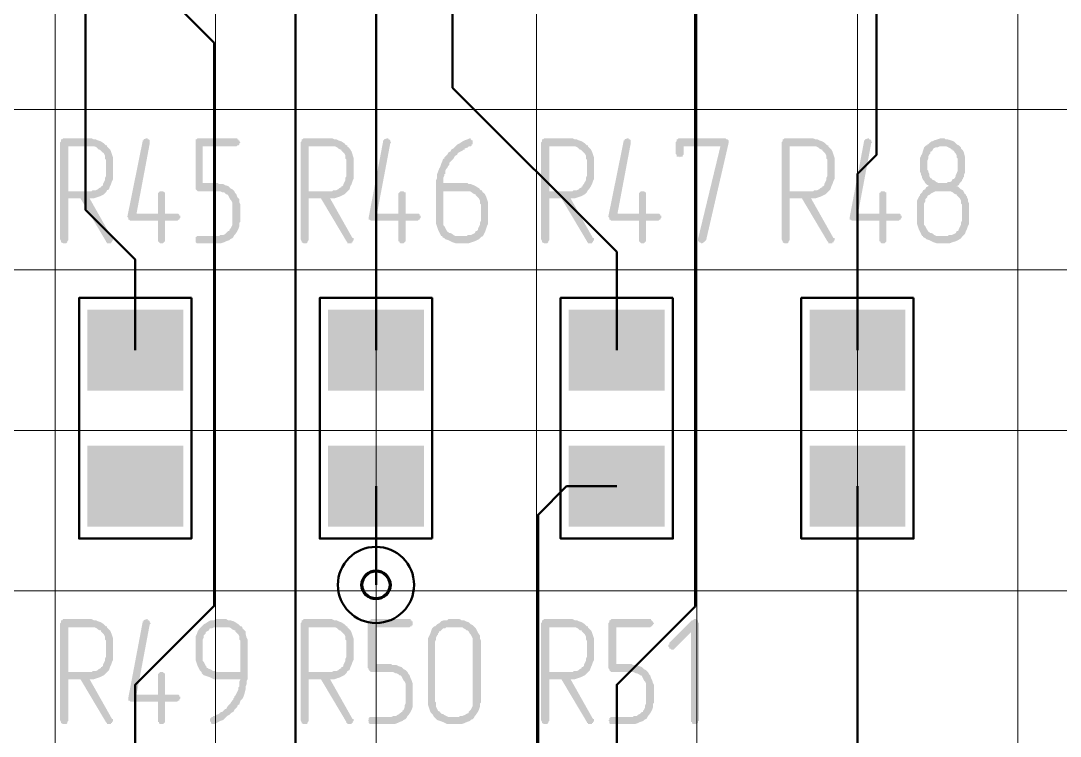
# Model space of a CAD drawing. Extents: x 260 to 1101, y 70 to 664.
# Drawn here: x 418.53 to 444.43, y 519.16 to 537 of the extents above; entities that cross this region are included whole.
import ezdxf

# ---------------------------------------------------------------- set-up
doc = ezdxf.new("R2010")
doc.units = 0
doc.header["$MEASUREMENT"] = 0
doc.layers.add('PDF _Геометрия', color=7, linetype='CONTINUOUS')
doc.layers.add('PDF _Сплошная заливка', color=7, linetype='CONTINUOUS')

msp = doc.modelspace()

# ---------------------------------------------------------------- hatches: boundary and pattern name
at = {"layer": 'PDF _Сплошная заливка', "transparency": 33554559}
h = msp.add_hatch(color=256, dxfattribs=at)
h.paths.add_polyline_path([(420.268, 533.864), (419.709, 533.864), (419.709, 532.747), (420.293, 532.747), (420.318, 532.772), (420.344, 532.772), (420.395, 532.772), (420.445, 532.797), (420.471, 532.823), (420.521, 532.848), (420.521, 532.874), (420.547, 532.874), (420.572, 532.899), (420.572, 532.925), (420.598, 532.975), (420.623, 533.026), (420.623, 533.077), (420.648, 533.128), (420.648, 533.509), (420.648, 533.509), (420.648, 533.534), (420.623, 533.56), (420.623, 533.585), (420.623, 533.636), (420.598, 533.687), (420.572, 533.712), (420.521, 533.763), (420.521, 533.763), (420.496, 533.788), (420.471, 533.788), (420.445, 533.813), (420.42, 533.839), (420.369, 533.864), (420.318, 533.864)], flags=0)
h.paths.add_polyline_path([(420.293, 534.067), (420.344, 534.042), (420.395, 534.042), (420.445, 534.017), (420.521, 533.991), (420.598, 533.941), (420.623, 533.915), (420.648, 533.89), (420.648, 533.89), (420.674, 533.89), (420.674, 533.864), (420.699, 533.839), (420.75, 533.788), (420.775, 533.737), (420.801, 533.661), (420.826, 533.585), (420.826, 533.534), (420.826, 533.509), (420.826, 533.128), (420.826, 533.128), (420.826, 533.128), (420.826, 533.102), (420.826, 533.077), (420.826, 533.052), (420.801, 533.001), (420.775, 532.925), (420.75, 532.874), (420.725, 532.797), (420.674, 532.772), (420.648, 532.721), (420.648, 532.721), (420.623, 532.696), (420.598, 532.671), (420.547, 532.645), (420.496, 532.62), (420.42, 532.594), (420.344, 532.569), (420.293, 532.569), (420.268, 532.569), (420.242, 532.569), (420.801, 531.578), (420.801, 531.578), (420.826, 531.578), (420.826, 531.553), (420.826, 531.553), (420.826, 531.527), (420.826, 531.527), (420.801, 531.502), (420.801, 531.477), (420.775, 531.477), (420.775, 531.451), (420.75, 531.451), (420.725, 531.451), (420.699, 531.451), (420.674, 531.451), (420.674, 531.451), (420.674, 531.477), (420.648, 531.477), (420.648, 531.502), (420.014, 532.569), (419.709, 532.569), (419.709, 531.553), (419.709, 531.527), (419.709, 531.527), (419.684, 531.502), (419.684, 531.477), (419.684, 531.477), (419.658, 531.451), (419.633, 531.451), (419.607, 531.451), (419.607, 531.451), (419.582, 531.451), (419.582, 531.451), (419.531, 531.477), (419.531, 531.477), (419.531, 531.502), (419.531, 531.502), (419.506, 531.553), (419.506, 533.966), (419.506, 533.966), (419.506, 533.966), (419.531, 533.991), (419.531, 534.017), (419.531, 534.042), (419.557, 534.042), (419.582, 534.067), (419.607, 534.067)], flags=0)
for points in [[(421.689, 534.067), (421.689, 534.042), (421.715, 534.042), (421.715, 534.042), (421.74, 534.017), (421.74, 533.991), (421.74, 533.966), (421.74, 533.941), (421.41, 532.188), (421.943, 532.188), (421.943, 532.671), (421.943, 532.671), (421.943, 532.671), (421.943, 532.696), (421.969, 532.721), (421.969, 532.721), (421.994, 532.747), (422.02, 532.747), (422.045, 532.747), (422.045, 532.747), (422.045, 532.747), (422.07, 532.747), (422.096, 532.721), (422.096, 532.721), (422.121, 532.721), (422.121, 532.696), (422.121, 532.671), (422.121, 532.188), (422.4, 532.188), (422.426, 532.188), (422.451, 532.188), (422.477, 532.162), (422.477, 532.162), (422.477, 532.137), (422.502, 532.137), (422.502, 532.112), (422.502, 532.112), (422.502, 532.086), (422.477, 532.061), (422.477, 532.036), (422.477, 532.036), (422.451, 532.036), (422.426, 532.01), (422.4, 532.01), (422.121, 532.01), (422.121, 531.553), (422.121, 531.527), (422.121, 531.527), (422.121, 531.502), (422.096, 531.477), (422.096, 531.477), (422.07, 531.451), (422.07, 531.451), (422.045, 531.451), (422.02, 531.451), (422.02, 531.451), (421.994, 531.451), (421.969, 531.477), (421.969, 531.477), (421.943, 531.502), (421.943, 531.502), (421.943, 531.553), (421.943, 532.01), (421.283, 532.01), (421.258, 532.01), (421.232, 532.036), (421.207, 532.036), (421.207, 532.036), (421.207, 532.061), (421.207, 532.086), (421.182, 532.112), (421.182, 532.112), (421.562, 533.991), (421.562, 533.991), (421.562, 534.017), (421.588, 534.017), (421.588, 534.042), (421.664, 534.067), (421.664, 534.067)], [(423.924, 534.067), (423.924, 534.042), (423.949, 534.042), (423.949, 534.017), (423.975, 534.017), (423.975, 533.991), (424, 533.966), (424, 533.966), (423.975, 533.941), (423.975, 533.915), (423.975, 533.915), (423.949, 533.89), (423.949, 533.89), (423.924, 533.89), (423.899, 533.864), (423.061, 533.864), (423.061, 532.95), (423.441, 532.95), (423.467, 532.925), (423.518, 532.925), (423.568, 532.925), (423.619, 532.899), (423.695, 532.874), (423.746, 532.823), (423.797, 532.797), (423.822, 532.772), (423.822, 532.772), (423.822, 532.772), (423.848, 532.747), (423.873, 532.696), (423.899, 532.671), (423.924, 532.594), (423.975, 532.543), (423.975, 532.467), (424, 532.417), (424, 532.366), (424, 532.01), (424, 532.01), (424, 531.985), (424, 531.985), (423.975, 531.959), (423.975, 531.934), (423.975, 531.883), (423.949, 531.807), (423.924, 531.756), (423.873, 531.68), (423.848, 531.655), (423.822, 531.604), (423.822, 531.604), (423.797, 531.578), (423.746, 531.553), (423.721, 531.527), (423.645, 531.502), (423.594, 531.477), (423.518, 531.451), (423.467, 531.451), (423.441, 531.451), (422.959, 531.451), (422.934, 531.451), (422.908, 531.451), (422.883, 531.477), (422.883, 531.477), (422.883, 531.502), (422.883, 531.527), (422.883, 531.553), (422.883, 531.553), (422.883, 531.553), (422.883, 531.578), (422.883, 531.604), (422.908, 531.604), (422.908, 531.629), (422.934, 531.629), (422.959, 531.629), (423.467, 531.629), (423.492, 531.655), (423.518, 531.655), (423.568, 531.655), (423.619, 531.68), (423.645, 531.705), (423.695, 531.756), (423.695, 531.756), (423.721, 531.756), (423.721, 531.782), (423.746, 531.807), (423.772, 531.858), (423.797, 531.908), (423.797, 531.959), (423.797, 532.01), (423.797, 532.391), (423.797, 532.391), (423.797, 532.417), (423.797, 532.442), (423.797, 532.467), (423.772, 532.518), (423.746, 532.543), (423.721, 532.594), (423.695, 532.645), (423.695, 532.645), (423.67, 532.671), (423.645, 532.671), (423.619, 532.696), (423.594, 532.721), (423.543, 532.721), (423.492, 532.747), (423.441, 532.747), (422.959, 532.747), (422.934, 532.747), (422.908, 532.772), (422.908, 532.772), (422.883, 532.797), (422.883, 532.823), (422.883, 532.848), (422.883, 533.966), (422.883, 533.966), (422.883, 533.966), (422.883, 533.991), (422.883, 534.017), (422.883, 534.042), (422.908, 534.042), (422.934, 534.067), (422.959, 534.067), (423.899, 534.067)], [(427.682, 534.067), (427.682, 534.042), (427.707, 534.042), (427.707, 534.042), (427.733, 534.017), (427.733, 533.991), (427.758, 533.966), (427.733, 533.941), (427.402, 532.188), (427.936, 532.188), (427.936, 532.671), (427.936, 532.671), (427.936, 532.671), (427.936, 532.696), (427.961, 532.721), (427.961, 532.721), (427.986, 532.747), (428.012, 532.747), (428.037, 532.747), (428.037, 532.747), (428.037, 532.747), (428.063, 532.747), (428.088, 532.721), (428.088, 532.721), (428.113, 532.721), (428.113, 532.696), (428.113, 532.671), (428.113, 532.188), (428.393, 532.188), (428.418, 532.188), (428.443, 532.188), (428.469, 532.162), (428.469, 532.162), (428.469, 532.137), (428.494, 532.137), (428.494, 532.112), (428.494, 532.112), (428.494, 532.086), (428.469, 532.061), (428.469, 532.036), (428.469, 532.036), (428.443, 532.036), (428.418, 532.01), (428.393, 532.01), (428.113, 532.01), (428.113, 531.553), (428.113, 531.527), (428.113, 531.527), (428.113, 531.502), (428.088, 531.477), (428.088, 531.477), (428.063, 531.451), (428.063, 531.451), (428.037, 531.451), (428.012, 531.451), (428.012, 531.451), (427.986, 531.451), (427.961, 531.477), (427.961, 531.477), (427.961, 531.502), (427.936, 531.502), (427.936, 531.553), (427.936, 532.01), (427.276, 532.01), (427.25, 532.01), (427.225, 532.036), (427.225, 532.036), (427.199, 532.036), (427.199, 532.061), (427.199, 532.086), (427.199, 532.112), (427.199, 532.112), (427.555, 533.991), (427.555, 533.991), (427.555, 534.017), (427.58, 534.017), (427.58, 534.042), (427.656, 534.067), (427.656, 534.067)], [(433.674, 534.067), (433.674, 534.042), (433.699, 534.042), (433.699, 534.042), (433.725, 534.017), (433.725, 533.991), (433.725, 533.966), (433.725, 533.941), (433.395, 532.188), (433.928, 532.188), (433.928, 532.671), (433.928, 532.671), (433.928, 532.671), (433.928, 532.696), (433.953, 532.721), (433.953, 532.721), (433.979, 532.747), (434.004, 532.747), (434.03, 532.747), (434.03, 532.747), (434.03, 532.747), (434.055, 532.747), (434.08, 532.721), (434.08, 532.721), (434.106, 532.721), (434.106, 532.696), (434.106, 532.671), (434.106, 532.188), (434.385, 532.188), (434.41, 532.188), (434.436, 532.188), (434.461, 532.162), (434.461, 532.162), (434.461, 532.137), (434.487, 532.137), (434.487, 532.112), (434.487, 532.112), (434.487, 532.086), (434.461, 532.061), (434.461, 532.036), (434.461, 532.036), (434.436, 532.036), (434.41, 532.01), (434.385, 532.01), (434.106, 532.01), (434.106, 531.553), (434.106, 531.527), (434.106, 531.527), (434.106, 531.502), (434.08, 531.477), (434.08, 531.477), (434.055, 531.451), (434.055, 531.451), (434.03, 531.451), (434.004, 531.451), (434.004, 531.451), (433.979, 531.451), (433.953, 531.477), (433.953, 531.477), (433.928, 531.502), (433.928, 531.502), (433.928, 531.553), (433.928, 532.01), (433.268, 532.01), (433.242, 532.01), (433.217, 532.036), (433.192, 532.036), (433.192, 532.036), (433.192, 532.061), (433.192, 532.086), (433.166, 532.112), (433.166, 532.112), (433.547, 533.991), (433.547, 533.991), (433.547, 534.017), (433.573, 534.017), (433.573, 534.042), (433.649, 534.067), (433.649, 534.067)], [(436.086, 534.067), (436.112, 534.042), (436.137, 534.042), (436.137, 534.042), (436.162, 534.017), (436.162, 533.991), (436.162, 533.966), (436.162, 533.941), (435.604, 531.527), (435.604, 531.527), (435.578, 531.502), (435.578, 531.502), (435.553, 531.477), (435.502, 531.451), (435.502, 531.451), (435.477, 531.451), (435.477, 531.451), (435.451, 531.477), (435.426, 531.477), (435.426, 531.502), (435.401, 531.502), (435.401, 531.553), (435.401, 531.553), (435.959, 533.864), (435.045, 533.864), (435.045, 533.687), (435.045, 533.687), (435.045, 533.661), (435.02, 533.636), (435.02, 533.61), (435.02, 533.61), (434.994, 533.61), (434.969, 533.61), (434.944, 533.585), (434.944, 533.585), (434.944, 533.61), (434.918, 533.61), (434.867, 533.61), (434.867, 533.61), (434.867, 533.636), (434.867, 533.661), (434.842, 533.687), (434.842, 533.966), (434.842, 533.966), (434.842, 533.966), (434.867, 533.991), (434.867, 534.017), (434.867, 534.042), (434.893, 534.042), (434.918, 534.067), (434.944, 534.067), (436.061, 534.067)], [(439.666, 534.067), (439.666, 534.042), (439.692, 534.042), (439.692, 534.042), (439.717, 534.017), (439.717, 533.991), (439.743, 533.966), (439.717, 533.941), (439.387, 532.188), (439.92, 532.188), (439.92, 532.671), (439.92, 532.671), (439.92, 532.671), (439.92, 532.696), (439.946, 532.721), (439.946, 532.721), (439.971, 532.747), (439.996, 532.747), (440.022, 532.747), (440.022, 532.747), (440.022, 532.747), (440.047, 532.747), (440.073, 532.721), (440.073, 532.721), (440.098, 532.721), (440.098, 532.696), (440.098, 532.671), (440.098, 532.188), (440.377, 532.188), (440.403, 532.188), (440.428, 532.188), (440.453, 532.162), (440.453, 532.162), (440.453, 532.137), (440.479, 532.137), (440.479, 532.112), (440.479, 532.112), (440.479, 532.086), (440.453, 532.061), (440.453, 532.036), (440.453, 532.036), (440.428, 532.036), (440.403, 532.01), (440.377, 532.01), (440.098, 532.01), (440.098, 531.553), (440.098, 531.527), (440.098, 531.527), (440.098, 531.502), (440.073, 531.477), (440.073, 531.477), (440.047, 531.451), (440.047, 531.451), (440.022, 531.451), (439.996, 531.451), (439.996, 531.451), (439.971, 531.451), (439.946, 531.477), (439.946, 531.477), (439.946, 531.502), (439.92, 531.502), (439.92, 531.553), (439.92, 532.01), (439.26, 532.01), (439.235, 532.01), (439.209, 532.036), (439.209, 532.036), (439.184, 532.036), (439.184, 532.061), (439.184, 532.086), (439.184, 532.112), (439.184, 532.112), (439.539, 533.991), (439.539, 533.991), (439.539, 534.017), (439.565, 534.017), (439.565, 534.042), (439.641, 534.067), (439.641, 534.067)], [(421.689, 522.079), (421.689, 522.053), (421.715, 522.053), (421.715, 522.053), (421.74, 522.028), (421.74, 522.002), (421.766, 521.977), (421.74, 521.952), (421.41, 520.199), (421.943, 520.199), (421.943, 520.682), (421.943, 520.682), (421.943, 520.682), (421.943, 520.707), (421.969, 520.732), (421.969, 520.732), (421.994, 520.758), (422.02, 520.758), (422.045, 520.758), (422.045, 520.758), (422.045, 520.758), (422.07, 520.758), (422.096, 520.732), (422.096, 520.732), (422.121, 520.732), (422.121, 520.707), (422.121, 520.682), (422.121, 520.199), (422.4, 520.199), (422.426, 520.199), (422.451, 520.199), (422.477, 520.174), (422.477, 520.174), (422.477, 520.148), (422.502, 520.148), (422.502, 520.123), (422.502, 520.123), (422.502, 520.097), (422.477, 520.072), (422.477, 520.047), (422.477, 520.047), (422.451, 520.047), (422.426, 520.021), (422.4, 520.021), (422.121, 520.021), (422.121, 519.564), (422.121, 519.539), (422.121, 519.539), (422.121, 519.513), (422.096, 519.488), (422.096, 519.488), (422.07, 519.462), (422.07, 519.462), (422.045, 519.462), (422.02, 519.462), (422.02, 519.462), (421.994, 519.462), (421.969, 519.488), (421.969, 519.488), (421.969, 519.513), (421.943, 519.513), (421.943, 519.564), (421.943, 520.021), (421.283, 520.021), (421.258, 520.021), (421.232, 520.047), (421.232, 520.047), (421.207, 520.047), (421.207, 520.072), (421.207, 520.097), (421.207, 520.123), (421.207, 520.123), (421.562, 522.002), (421.562, 522.002), (421.562, 522.028), (421.588, 522.028), (421.588, 522.053), (421.664, 522.079), (421.664, 522.079)], [(428.24, 522.079), (428.24, 522.053), (428.266, 522.053), (428.266, 522.028), (428.291, 522.028), (428.291, 522.002), (428.291, 521.977), (428.291, 521.977), (428.291, 521.952), (428.291, 521.926), (428.266, 521.926), (428.266, 521.901), (428.266, 521.901), (428.24, 521.901), (428.215, 521.876), (427.377, 521.876), (427.377, 520.961), (427.758, 520.961), (427.783, 520.936), (427.834, 520.936), (427.885, 520.936), (427.936, 520.91), (428.012, 520.885), (428.063, 520.834), (428.113, 520.809), (428.139, 520.783), (428.139, 520.783), (428.139, 520.783), (428.164, 520.758), (428.19, 520.707), (428.215, 520.682), (428.24, 520.606), (428.266, 520.555), (428.291, 520.478), (428.291, 520.428), (428.291, 520.377), (428.291, 520.021), (428.291, 520.021), (428.291, 519.996), (428.291, 519.996), (428.291, 519.971), (428.291, 519.945), (428.291, 519.894), (428.266, 519.818), (428.24, 519.767), (428.19, 519.691), (428.164, 519.666), (428.139, 519.615), (428.139, 519.615), (428.113, 519.589), (428.063, 519.564), (428.037, 519.539), (427.961, 519.513), (427.91, 519.488), (427.834, 519.462), (427.783, 519.462), (427.733, 519.462), (427.276, 519.462), (427.25, 519.462), (427.225, 519.462), (427.199, 519.488), (427.199, 519.488), (427.199, 519.513), (427.199, 519.539), (427.174, 519.564), (427.174, 519.564), (427.199, 519.564), (427.199, 519.589), (427.199, 519.615), (427.199, 519.615), (427.225, 519.64), (427.25, 519.64), (427.276, 519.64), (427.758, 519.64), (427.809, 519.666), (427.834, 519.666), (427.885, 519.666), (427.91, 519.691), (427.961, 519.717), (428.012, 519.767), (428.012, 519.767), (428.037, 519.767), (428.037, 519.793), (428.063, 519.818), (428.088, 519.869), (428.088, 519.92), (428.113, 519.971), (428.113, 520.021), (428.113, 520.402), (428.113, 520.402), (428.113, 520.428), (428.113, 520.453), (428.113, 520.478), (428.088, 520.529), (428.063, 520.555), (428.037, 520.606), (428.012, 520.656), (428.012, 520.656), (427.986, 520.682), (427.961, 520.682), (427.936, 520.707), (427.885, 520.732), (427.859, 520.732), (427.809, 520.758), (427.733, 520.758), (427.276, 520.758), (427.25, 520.758), (427.225, 520.783), (427.225, 520.783), (427.199, 520.809), (427.199, 520.834), (427.174, 520.859), (427.174, 521.977), (427.174, 521.977), (427.174, 521.977), (427.199, 522.002), (427.199, 522.028), (427.199, 522.053), (427.225, 522.053), (427.25, 522.079), (427.276, 522.079), (428.215, 522.079)], [(434.233, 522.079), (434.233, 522.053), (434.258, 522.053), (434.258, 522.028), (434.283, 522.028), (434.283, 522.002), (434.309, 521.977), (434.309, 521.977), (434.283, 521.952), (434.283, 521.926), (434.258, 521.926), (434.258, 521.901), (434.258, 521.901), (434.233, 521.901), (434.207, 521.876), (433.369, 521.876), (433.369, 520.961), (433.75, 520.961), (433.776, 520.936), (433.826, 520.936), (433.877, 520.936), (433.928, 520.91), (434.004, 520.885), (434.055, 520.834), (434.106, 520.809), (434.131, 520.783), (434.131, 520.783), (434.131, 520.783), (434.156, 520.758), (434.182, 520.707), (434.207, 520.682), (434.233, 520.606), (434.258, 520.555), (434.283, 520.478), (434.309, 520.428), (434.309, 520.377), (434.309, 520.021), (434.309, 520.021), (434.309, 519.996), (434.309, 519.996), (434.283, 519.971), (434.283, 519.945), (434.283, 519.894), (434.258, 519.818), (434.233, 519.767), (434.182, 519.691), (434.156, 519.666), (434.131, 519.615), (434.131, 519.615), (434.106, 519.589), (434.055, 519.564), (434.03, 519.539), (433.953, 519.513), (433.903, 519.488), (433.826, 519.462), (433.776, 519.462), (433.75, 519.462), (433.268, 519.462), (433.242, 519.462), (433.217, 519.462), (433.192, 519.488), (433.192, 519.488), (433.192, 519.513), (433.192, 519.539), (433.166, 519.564), (433.166, 519.564), (433.192, 519.564), (433.192, 519.589), (433.192, 519.615), (433.217, 519.615), (433.217, 519.64), (433.242, 519.64), (433.268, 519.64), (433.776, 519.64), (433.801, 519.666), (433.826, 519.666), (433.877, 519.666), (433.903, 519.691), (433.953, 519.717), (434.004, 519.767), (434.004, 519.767), (434.03, 519.767), (434.03, 519.793), (434.055, 519.818), (434.08, 519.869), (434.08, 519.92), (434.106, 519.971), (434.106, 520.021), (434.106, 520.402), (434.106, 520.402), (434.106, 520.428), (434.106, 520.453), (434.106, 520.478), (434.08, 520.529), (434.055, 520.555), (434.03, 520.606), (434.004, 520.656), (434.004, 520.656), (433.979, 520.682), (433.953, 520.682), (433.928, 520.707), (433.877, 520.732), (433.852, 520.732), (433.801, 520.758), (433.75, 520.758), (433.268, 520.758), (433.242, 520.758), (433.217, 520.783), (433.217, 520.783), (433.192, 520.809), (433.192, 520.834), (433.166, 520.859), (433.166, 521.977), (433.166, 521.977), (433.166, 521.977), (433.192, 522.002), (433.192, 522.028), (433.192, 522.053), (433.217, 522.053), (433.242, 522.079), (433.268, 522.079), (434.207, 522.079)], [(435.35, 522.079), (435.375, 522.053), (435.375, 522.053), (435.401, 522.053), (435.401, 522.028), (435.401, 522.002), (435.426, 521.977), (435.426, 519.564), (435.426, 519.539), (435.401, 519.539), (435.401, 519.513), (435.401, 519.488), (435.375, 519.488), (435.375, 519.462), (435.35, 519.462), (435.324, 519.462), (435.324, 519.462), (435.299, 519.462), (435.274, 519.462), (435.248, 519.488), (435.248, 519.488), (435.248, 519.513), (435.223, 519.513), (435.223, 519.564), (435.223, 521.748), (434.817, 521.342), (434.817, 521.342), (434.817, 521.342), (434.791, 521.317), (434.766, 521.317), (434.766, 521.317), (434.74, 521.317), (434.715, 521.342), (434.69, 521.342), (434.69, 521.367), (434.69, 521.367), (434.664, 521.393), (434.664, 521.418), (434.664, 521.418), (434.664, 521.444), (434.69, 521.444), (434.69, 521.494), (435.248, 522.053), (435.248, 522.053), (435.274, 522.053), (435.299, 522.079), (435.324, 522.079), (435.324, 522.079)]]:
    msp.add_hatch(color=256, dxfattribs=at).paths.add_polyline_path(points)
h = msp.add_hatch(color=256, dxfattribs=at)
h.paths.add_polyline_path([(426.26, 533.864), (425.701, 533.864), (425.701, 532.747), (426.285, 532.747), (426.311, 532.772), (426.336, 532.772), (426.387, 532.772), (426.438, 532.797), (426.463, 532.823), (426.514, 532.848), (426.514, 532.874), (426.539, 532.874), (426.565, 532.899), (426.565, 532.925), (426.59, 532.975), (426.615, 533.026), (426.615, 533.077), (426.641, 533.128), (426.641, 533.509), (426.641, 533.509), (426.641, 533.534), (426.615, 533.56), (426.615, 533.585), (426.615, 533.636), (426.59, 533.687), (426.565, 533.712), (426.514, 533.763), (426.514, 533.763), (426.514, 533.788), (426.488, 533.788), (426.438, 533.813), (426.412, 533.839), (426.361, 533.864), (426.311, 533.864)], flags=0)
h.paths.add_polyline_path([(426.285, 534.067), (426.336, 534.042), (426.387, 534.042), (426.438, 534.017), (426.514, 533.991), (426.59, 533.941), (426.615, 533.915), (426.641, 533.89), (426.666, 533.89), (426.666, 533.89), (426.666, 533.864), (426.692, 533.839), (426.742, 533.788), (426.768, 533.737), (426.793, 533.661), (426.818, 533.585), (426.818, 533.534), (426.818, 533.509), (426.818, 533.128), (426.818, 533.128), (426.818, 533.128), (426.818, 533.102), (426.818, 533.077), (426.818, 533.052), (426.793, 533.001), (426.768, 532.925), (426.742, 532.874), (426.717, 532.797), (426.692, 532.772), (426.641, 532.721), (426.641, 532.721), (426.615, 532.696), (426.59, 532.671), (426.539, 532.645), (426.488, 532.62), (426.412, 532.594), (426.336, 532.569), (426.311, 532.569), (426.26, 532.569), (426.234, 532.569), (426.793, 531.578), (426.793, 531.578), (426.818, 531.578), (426.818, 531.553), (426.818, 531.553), (426.818, 531.527), (426.818, 531.527), (426.793, 531.502), (426.793, 531.477), (426.768, 531.477), (426.768, 531.451), (426.742, 531.451), (426.717, 531.451), (426.692, 531.451), (426.666, 531.451), (426.666, 531.451), (426.666, 531.477), (426.666, 531.477), (426.641, 531.502), (426.006, 532.569), (425.701, 532.569), (425.701, 531.553), (425.701, 531.527), (425.701, 531.527), (425.676, 531.502), (425.676, 531.477), (425.676, 531.477), (425.65, 531.451), (425.625, 531.451), (425.6, 531.451), (425.6, 531.451), (425.6, 531.451), (425.574, 531.451), (425.524, 531.477), (425.524, 531.477), (425.524, 531.502), (425.524, 531.502), (425.498, 531.553), (425.498, 533.966), (425.498, 533.966), (425.498, 533.966), (425.524, 533.991), (425.524, 534.017), (425.524, 534.042), (425.549, 534.042), (425.574, 534.067), (425.6, 534.067)], flags=0)
h = msp.add_hatch(color=256, dxfattribs=at)
h.paths.add_polyline_path([(429.611, 532.747), (429.053, 532.747), (429.053, 532.01), (429.053, 532.01), (429.053, 531.985), (429.053, 531.959), (429.053, 531.908), (429.078, 531.883), (429.104, 531.832), (429.129, 531.782), (429.154, 531.756), (429.154, 531.731), (429.18, 531.731), (429.205, 531.705), (429.231, 531.705), (429.281, 531.68), (429.307, 531.655), (429.358, 531.629), (429.408, 531.629), (429.637, 531.629), (429.662, 531.655), (429.688, 531.655), (429.738, 531.655), (429.789, 531.68), (429.84, 531.705), (429.865, 531.756), (429.865, 531.756), (429.891, 531.756), (429.916, 531.782), (429.916, 531.807), (429.942, 531.858), (429.967, 531.908), (429.967, 531.959), (429.992, 532.01), (429.992, 532.391), (429.992, 532.391), (429.992, 532.417), (429.967, 532.442), (429.967, 532.467), (429.967, 532.518), (429.942, 532.569), (429.916, 532.594), (429.865, 532.645), (429.865, 532.645), (429.865, 532.671), (429.84, 532.671), (429.789, 532.696), (429.764, 532.721), (429.713, 532.747), (429.662, 532.747)], flags=0)
h.paths.add_polyline_path([(429.738, 534.067), (429.738, 534.042), (429.764, 534.017), (429.764, 534.017), (429.789, 534.017), (429.789, 533.991), (429.789, 533.966), (429.789, 533.966), (429.789, 533.941), (429.789, 533.941), (429.789, 533.915), (429.764, 533.915), (429.764, 533.915), (429.764, 533.89), (429.738, 533.864), (429.688, 533.864), (429.662, 533.839), (429.586, 533.813), (429.586, 533.788), (429.561, 533.788), (429.561, 533.788), (429.535, 533.763), (429.485, 533.737), (429.434, 533.712), (429.434, 533.712), (429.408, 533.687), (429.408, 533.661), (429.358, 533.636), (429.332, 533.61), (429.307, 533.56), (429.256, 533.509), (429.205, 533.458), (429.205, 533.432), (429.205, 533.432), (429.205, 533.407), (429.18, 533.382), (429.154, 533.331), (429.129, 533.306), (429.104, 533.255), (429.104, 533.204), (429.104, 533.178), (429.078, 533.178), (429.078, 533.153), (429.078, 533.128), (429.053, 533.077), (429.053, 533.026), (429.053, 532.975), (429.053, 532.95), (429.637, 532.95), (429.637, 532.95), (429.662, 532.95), (429.688, 532.925), (429.738, 532.925), (429.815, 532.899), (429.865, 532.874), (429.942, 532.823), (429.967, 532.797), (429.992, 532.772), (430.018, 532.772), (430.018, 532.772), (430.018, 532.747), (430.043, 532.721), (430.094, 532.671), (430.119, 532.62), (430.145, 532.543), (430.17, 532.467), (430.17, 532.417), (430.17, 532.391), (430.17, 532.01), (430.17, 532.01), (430.17, 531.985), (430.17, 531.985), (430.17, 531.959), (430.17, 531.934), (430.145, 531.883), (430.119, 531.807), (430.094, 531.731), (430.069, 531.68), (430.043, 531.629), (429.992, 531.604), (429.992, 531.604), (429.967, 531.578), (429.942, 531.553), (429.891, 531.527), (429.84, 531.502), (429.764, 531.477), (429.688, 531.451), (429.662, 531.451), (429.611, 531.451), (429.408, 531.451), (429.383, 531.451), (429.358, 531.451), (429.281, 531.477), (429.231, 531.502), (429.18, 531.527), (429.104, 531.553), (429.078, 531.578), (429.027, 531.604), (429.027, 531.604), (429.027, 531.629), (429.002, 531.629), (428.977, 531.68), (428.951, 531.731), (428.926, 531.782), (428.901, 531.858), (428.875, 531.934), (428.875, 531.959), (428.875, 532.01), (428.875, 532.848), (428.875, 532.848), (428.875, 532.848), (428.875, 532.874), (428.875, 532.899), (428.875, 532.95), (428.875, 532.975), (428.875, 533.026), (428.901, 533.077), (428.901, 533.128), (428.901, 533.178), (428.951, 533.306), (428.977, 533.356), (429.002, 533.432), (429.027, 533.483), (429.053, 533.56), (429.053, 533.56), (429.078, 533.56), (429.078, 533.585), (429.104, 533.61), (429.129, 533.636), (429.154, 533.661), (429.18, 533.712), (429.231, 533.737), (429.256, 533.788), (429.307, 533.813), (429.358, 533.864), (429.408, 533.915), (429.459, 533.941), (429.535, 533.991), (429.586, 534.017), (429.662, 534.042), (429.713, 534.067), (429.713, 534.067)], flags=0)
h = msp.add_hatch(color=256, dxfattribs=at)
h.paths.add_polyline_path([(432.252, 533.864), (431.694, 533.864), (431.694, 532.747), (432.278, 532.747), (432.303, 532.772), (432.328, 532.772), (432.379, 532.772), (432.43, 532.797), (432.455, 532.823), (432.506, 532.848), (432.506, 532.874), (432.531, 532.874), (432.531, 532.899), (432.557, 532.925), (432.582, 532.975), (432.608, 533.026), (432.608, 533.077), (432.633, 533.128), (432.633, 533.509), (432.633, 533.509), (432.633, 533.534), (432.608, 533.56), (432.608, 533.585), (432.608, 533.636), (432.582, 533.687), (432.557, 533.712), (432.506, 533.763), (432.506, 533.763), (432.481, 533.788), (432.455, 533.788), (432.43, 533.813), (432.405, 533.839), (432.354, 533.864), (432.303, 533.864)], flags=0)
h.paths.add_polyline_path([(432.278, 534.067), (432.328, 534.042), (432.379, 534.042), (432.43, 534.017), (432.506, 533.991), (432.582, 533.941), (432.608, 533.915), (432.633, 533.89), (432.633, 533.89), (432.658, 533.89), (432.658, 533.864), (432.684, 533.839), (432.735, 533.788), (432.76, 533.737), (432.785, 533.661), (432.811, 533.585), (432.811, 533.534), (432.811, 533.509), (432.811, 533.128), (432.811, 533.128), (432.811, 533.128), (432.811, 533.102), (432.811, 533.077), (432.811, 533.052), (432.785, 533.001), (432.76, 532.925), (432.735, 532.874), (432.684, 532.797), (432.658, 532.772), (432.633, 532.721), (432.633, 532.721), (432.608, 532.696), (432.582, 532.671), (432.531, 532.645), (432.481, 532.62), (432.405, 532.594), (432.328, 532.569), (432.278, 532.569), (432.252, 532.569), (432.227, 532.569), (432.785, 531.578), (432.785, 531.578), (432.811, 531.578), (432.811, 531.553), (432.811, 531.553), (432.811, 531.527), (432.811, 531.527), (432.785, 531.502), (432.785, 531.477), (432.76, 531.477), (432.76, 531.451), (432.735, 531.451), (432.709, 531.451), (432.684, 531.451), (432.658, 531.451), (432.658, 531.451), (432.658, 531.477), (432.633, 531.477), (432.633, 531.502), (431.998, 532.569), (431.694, 532.569), (431.694, 531.553), (431.694, 531.527), (431.694, 531.527), (431.668, 531.502), (431.668, 531.477), (431.668, 531.477), (431.643, 531.451), (431.617, 531.451), (431.592, 531.451), (431.592, 531.451), (431.567, 531.451), (431.567, 531.451), (431.516, 531.477), (431.516, 531.477), (431.516, 531.502), (431.516, 531.502), (431.49, 531.553), (431.49, 533.966), (431.49, 533.966), (431.49, 533.966), (431.516, 533.991), (431.516, 534.017), (431.516, 534.042), (431.541, 534.042), (431.567, 534.067), (431.592, 534.067)], flags=0)
h = msp.add_hatch(color=256, dxfattribs=at)
h.paths.add_polyline_path([(438.244, 533.864), (437.686, 533.864), (437.686, 532.747), (438.27, 532.747), (438.295, 532.772), (438.321, 532.772), (438.371, 532.772), (438.422, 532.797), (438.448, 532.823), (438.498, 532.848), (438.498, 532.874), (438.524, 532.874), (438.549, 532.899), (438.549, 532.925), (438.575, 532.975), (438.6, 533.026), (438.6, 533.077), (438.625, 533.128), (438.625, 533.509), (438.625, 533.509), (438.625, 533.534), (438.6, 533.56), (438.6, 533.585), (438.6, 533.636), (438.575, 533.687), (438.549, 533.712), (438.498, 533.763), (438.498, 533.763), (438.498, 533.788), (438.473, 533.788), (438.422, 533.813), (438.397, 533.839), (438.346, 533.864), (438.295, 533.864)], flags=0)
h.paths.add_polyline_path([(438.27, 534.067), (438.321, 534.042), (438.371, 534.042), (438.422, 534.017), (438.498, 533.991), (438.575, 533.941), (438.6, 533.915), (438.625, 533.89), (438.651, 533.89), (438.651, 533.89), (438.651, 533.864), (438.676, 533.839), (438.727, 533.788), (438.752, 533.737), (438.778, 533.661), (438.803, 533.585), (438.803, 533.534), (438.803, 533.509), (438.803, 533.128), (438.803, 533.128), (438.803, 533.128), (438.803, 533.102), (438.803, 533.077), (438.803, 533.052), (438.778, 533.001), (438.752, 532.925), (438.727, 532.874), (438.702, 532.797), (438.676, 532.772), (438.625, 532.721), (438.625, 532.721), (438.6, 532.696), (438.575, 532.671), (438.524, 532.645), (438.473, 532.62), (438.397, 532.594), (438.321, 532.569), (438.295, 532.569), (438.244, 532.569), (438.219, 532.569), (438.778, 531.578), (438.778, 531.578), (438.803, 531.578), (438.803, 531.553), (438.803, 531.553), (438.803, 531.527), (438.803, 531.527), (438.778, 531.502), (438.778, 531.477), (438.752, 531.477), (438.752, 531.451), (438.727, 531.451), (438.702, 531.451), (438.676, 531.451), (438.651, 531.451), (438.651, 531.451), (438.651, 531.477), (438.651, 531.477), (438.625, 531.502), (437.991, 532.569), (437.686, 532.569), (437.686, 531.553), (437.686, 531.527), (437.686, 531.527), (437.66, 531.502), (437.66, 531.477), (437.66, 531.477), (437.635, 531.451), (437.61, 531.451), (437.584, 531.451), (437.584, 531.451), (437.584, 531.451), (437.559, 531.451), (437.508, 531.477), (437.508, 531.477), (437.508, 531.502), (437.508, 531.502), (437.483, 531.553), (437.483, 533.966), (437.483, 533.966), (437.483, 533.966), (437.508, 533.991), (437.508, 534.017), (437.508, 534.042), (437.533, 534.042), (437.559, 534.067), (437.584, 534.067)], flags=0)
h = msp.add_hatch(color=256, dxfattribs=at)
h.paths.add_polyline_path([(441.495, 533.864), (441.469, 533.864), (441.444, 533.864), (441.418, 533.864), (441.368, 533.839), (441.317, 533.839), (441.266, 533.813), (441.241, 533.763), (441.241, 533.763), (441.215, 533.737), (441.19, 533.737), (441.19, 533.687), (441.164, 533.661), (441.139, 533.61), (441.139, 533.56), (441.114, 533.509), (441.114, 533.306), (441.114, 533.306), (441.114, 533.28), (441.139, 533.255), (441.139, 533.229), (441.164, 533.178), (441.164, 533.128), (441.19, 533.077), (441.241, 533.052), (441.241, 533.052), (441.241, 533.026), (441.266, 533.026), (441.317, 533.001), (441.342, 532.975), (441.393, 532.95), (441.444, 532.95), (441.495, 532.95), (441.52, 532.95), (441.545, 532.95), (441.596, 532.95), (441.621, 532.975), (441.672, 532.975), (441.723, 533.001), (441.748, 533.052), (441.774, 533.052), (441.774, 533.052), (441.799, 533.077), (441.825, 533.128), (441.825, 533.153), (441.85, 533.204), (441.875, 533.255), (441.875, 533.306), (441.875, 533.509), (441.875, 533.509), (441.875, 533.534), (441.875, 533.56), (441.85, 533.585), (441.85, 533.636), (441.825, 533.687), (441.799, 533.712), (441.774, 533.763), (441.748, 533.763), (441.748, 533.788), (441.723, 533.788), (441.698, 533.813), (441.647, 533.839), (441.596, 533.864), (441.545, 533.864)], flags=0)
h.paths.add_polyline_path([(441.596, 532.747), (441.368, 532.747), (441.342, 532.747), (441.317, 532.747), (441.266, 532.721), (441.215, 532.696), (441.19, 532.671), (441.139, 532.645), (441.139, 532.645), (441.114, 532.62), (441.114, 532.594), (441.088, 532.569), (441.063, 532.543), (441.063, 532.493), (441.037, 532.442), (441.037, 532.391), (441.037, 532.01), (441.037, 532.01), (441.037, 531.985), (441.037, 531.959), (441.037, 531.908), (441.063, 531.883), (441.088, 531.832), (441.114, 531.782), (441.139, 531.756), (441.139, 531.731), (441.164, 531.731), (441.19, 531.705), (441.215, 531.705), (441.266, 531.68), (441.291, 531.655), (441.342, 531.629), (441.393, 531.629), (441.621, 531.629), (441.647, 531.655), (441.672, 531.655), (441.723, 531.655), (441.774, 531.68), (441.825, 531.705), (441.85, 531.756), (441.85, 531.756), (441.875, 531.756), (441.901, 531.782), (441.901, 531.807), (441.926, 531.858), (441.952, 531.908), (441.952, 531.959), (441.977, 532.01), (441.977, 532.391), (441.977, 532.391), (441.977, 532.417), (441.952, 532.442), (441.952, 532.467), (441.952, 532.518), (441.926, 532.569), (441.901, 532.594), (441.85, 532.645), (441.85, 532.645), (441.85, 532.671), (441.825, 532.671), (441.774, 532.696), (441.748, 532.721), (441.698, 532.747), (441.647, 532.747)], flags=0)
h.paths.add_polyline_path([(441.545, 534.067), (441.571, 534.042), (441.621, 534.042), (441.698, 534.017), (441.774, 533.991), (441.825, 533.941), (441.85, 533.915), (441.901, 533.89), (441.901, 533.89), (441.901, 533.89), (441.926, 533.864), (441.952, 533.839), (441.952, 533.813), (441.977, 533.788), (442.002, 533.763), (442.028, 533.712), (442.053, 533.61), (442.053, 533.56), (442.053, 533.509), (442.053, 533.306), (442.053, 533.306), (442.053, 533.28), (442.053, 533.255), (442.053, 533.229), (442.053, 533.204), (442.028, 533.153), (442.028, 533.102), (442.002, 533.077), (442.002, 533.052), (442.002, 533.052), (441.977, 533.026), (441.977, 533.001), (441.952, 532.975), (441.926, 532.95), (441.901, 532.899), (441.85, 532.874), (441.85, 532.874), (441.875, 532.874), (441.901, 532.848), (441.926, 532.823), (441.952, 532.797), (442.002, 532.772), (442.028, 532.721), (442.053, 532.671), (442.079, 532.671), (442.079, 532.645), (442.104, 532.62), (442.104, 532.594), (442.129, 532.543), (442.129, 532.493), (442.155, 532.442), (442.155, 532.391), (442.155, 532.01), (442.155, 532.01), (442.155, 531.985), (442.155, 531.985), (442.155, 531.959), (442.155, 531.934), (442.129, 531.883), (442.104, 531.807), (442.079, 531.756), (442.053, 531.68), (442.028, 531.655), (441.977, 531.604), (441.977, 531.604), (441.952, 531.578), (441.926, 531.553), (441.875, 531.527), (441.825, 531.502), (441.748, 531.477), (441.672, 531.451), (441.647, 531.451), (441.596, 531.451), (441.393, 531.451), (441.368, 531.451), (441.342, 531.451), (441.266, 531.477), (441.215, 531.502), (441.164, 531.527), (441.088, 531.553), (441.063, 531.578), (441.012, 531.604), (441.012, 531.604), (441.012, 531.629), (440.987, 531.629), (440.961, 531.68), (440.936, 531.731), (440.911, 531.782), (440.885, 531.858), (440.86, 531.934), (440.86, 531.959), (440.86, 532.01), (440.86, 532.391), (440.86, 532.391), (440.86, 532.417), (440.86, 532.442), (440.86, 532.467), (440.86, 532.518), (440.885, 532.569), (440.911, 532.62), (440.936, 532.645), (440.936, 532.671), (440.936, 532.671), (440.961, 532.696), (440.987, 532.721), (441.012, 532.772), (441.063, 532.797), (441.088, 532.848), (441.139, 532.874), (441.139, 532.874), (441.139, 532.899), (441.114, 532.899), (441.088, 532.925), (441.063, 532.95), (441.037, 533.001), (441.012, 533.026), (440.987, 533.077), (440.987, 533.077), (440.987, 533.077), (440.987, 533.102), (440.961, 533.153), (440.961, 533.178), (440.936, 533.229), (440.936, 533.255), (440.936, 533.306), (440.936, 533.509), (440.936, 533.509), (440.936, 533.509), (440.936, 533.534), (440.936, 533.534), (440.936, 533.585), (440.961, 533.636), (440.987, 533.687), (441.012, 533.763), (441.037, 533.839), (441.063, 533.864), (441.088, 533.89), (441.114, 533.89), (441.114, 533.915), (441.139, 533.915), (441.164, 533.941), (441.19, 533.966), (441.215, 533.991), (441.241, 533.991), (441.291, 534.017), (441.368, 534.042), (441.444, 534.067), (441.52, 534.067)], flags=0)
h = msp.add_hatch(color=256, dxfattribs=at)
h.paths.add_polyline_path([(420.268, 521.876), (419.709, 521.876), (419.709, 520.758), (420.293, 520.758), (420.318, 520.783), (420.344, 520.783), (420.395, 520.783), (420.445, 520.809), (420.471, 520.834), (420.521, 520.859), (420.521, 520.885), (420.547, 520.885), (420.572, 520.91), (420.572, 520.936), (420.598, 520.987), (420.623, 521.037), (420.623, 521.088), (420.648, 521.139), (420.648, 521.52), (420.648, 521.52), (420.648, 521.545), (420.623, 521.571), (420.623, 521.596), (420.623, 521.647), (420.598, 521.698), (420.572, 521.723), (420.521, 521.774), (420.521, 521.774), (420.521, 521.799), (420.496, 521.799), (420.445, 521.825), (420.42, 521.85), (420.369, 521.876), (420.318, 521.876)], flags=0)
h.paths.add_polyline_path([(420.293, 522.079), (420.344, 522.053), (420.395, 522.053), (420.445, 522.028), (420.521, 522.002), (420.598, 521.952), (420.623, 521.926), (420.648, 521.901), (420.674, 521.901), (420.674, 521.901), (420.674, 521.876), (420.699, 521.85), (420.75, 521.799), (420.775, 521.748), (420.801, 521.672), (420.826, 521.596), (420.826, 521.545), (420.826, 521.52), (420.826, 521.139), (420.826, 521.139), (420.826, 521.139), (420.826, 521.113), (420.826, 521.088), (420.826, 521.063), (420.801, 521.012), (420.775, 520.936), (420.75, 520.885), (420.725, 520.809), (420.699, 520.783), (420.648, 520.732), (420.648, 520.732), (420.623, 520.707), (420.598, 520.682), (420.547, 520.656), (420.496, 520.631), (420.42, 520.606), (420.344, 520.58), (420.318, 520.58), (420.268, 520.58), (420.242, 520.58), (420.801, 519.589), (420.801, 519.589), (420.826, 519.589), (420.826, 519.564), (420.826, 519.564), (420.826, 519.539), (420.826, 519.539), (420.801, 519.513), (420.801, 519.488), (420.775, 519.488), (420.775, 519.462), (420.75, 519.462), (420.725, 519.462), (420.699, 519.462), (420.674, 519.462), (420.674, 519.462), (420.674, 519.488), (420.674, 519.488), (420.648, 519.513), (420.014, 520.58), (419.709, 520.58), (419.709, 519.564), (419.709, 519.539), (419.709, 519.539), (419.684, 519.513), (419.684, 519.488), (419.684, 519.488), (419.658, 519.462), (419.633, 519.462), (419.607, 519.462), (419.607, 519.462), (419.607, 519.462), (419.582, 519.462), (419.531, 519.488), (419.531, 519.488), (419.531, 519.513), (419.531, 519.513), (419.506, 519.564), (419.506, 521.977), (419.506, 521.977), (419.506, 521.977), (419.531, 522.002), (419.531, 522.028), (419.531, 522.053), (419.557, 522.053), (419.582, 522.079), (419.607, 522.079)], flags=0)
h = msp.add_hatch(color=256, dxfattribs=at)
h.paths.add_polyline_path([(423.619, 521.876), (423.391, 521.876), (423.365, 521.876), (423.34, 521.876), (423.289, 521.85), (423.238, 521.85), (423.213, 521.799), (423.162, 521.774), (423.162, 521.774), (423.137, 521.748), (423.137, 521.723), (423.111, 521.698), (423.086, 521.672), (423.086, 521.622), (423.061, 521.571), (423.061, 521.52), (423.061, 521.139), (423.061, 521.139), (423.061, 521.113), (423.061, 521.088), (423.061, 521.037), (423.086, 521.012), (423.111, 520.961), (423.137, 520.91), (423.162, 520.885), (423.162, 520.859), (423.188, 520.859), (423.213, 520.834), (423.238, 520.834), (423.289, 520.809), (423.314, 520.783), (423.365, 520.783), (423.416, 520.758), (424, 520.758), (424, 521.52), (424, 521.52), (424, 521.545), (423.975, 521.571), (423.975, 521.596), (423.975, 521.647), (423.949, 521.698), (423.924, 521.723), (423.873, 521.774), (423.873, 521.774), (423.873, 521.799), (423.848, 521.799), (423.797, 521.825), (423.772, 521.85), (423.721, 521.876), (423.67, 521.876)], flags=0)
h.paths.add_polyline_path([(423.645, 522.079), (423.695, 522.053), (423.746, 522.053), (423.822, 522.028), (423.873, 522.002), (423.949, 521.952), (423.975, 521.926), (424, 521.901), (424.025, 521.901), (424.025, 521.901), (424.051, 521.876), (424.051, 521.85), (424.076, 521.825), (424.102, 521.799), (424.127, 521.774), (424.127, 521.723), (424.152, 521.622), (424.178, 521.571), (424.178, 521.52), (424.178, 520.682), (424.178, 520.682), (424.178, 520.656), (424.178, 520.656), (424.178, 520.606), (424.178, 520.58), (424.152, 520.529), (424.152, 520.504), (424.152, 520.453), (424.127, 520.402), (424.127, 520.326), (424.102, 520.224), (424.076, 520.148), (424.051, 520.097), (424, 520.047), (423.975, 519.971), (423.975, 519.971), (423.975, 519.945), (423.949, 519.945), (423.924, 519.92), (423.924, 519.894), (423.873, 519.843), (423.848, 519.818), (423.822, 519.767), (423.772, 519.742), (423.721, 519.691), (423.67, 519.666), (423.619, 519.615), (423.568, 519.564), (423.492, 519.539), (423.441, 519.513), (423.365, 519.462), (423.34, 519.462), (423.314, 519.462), (423.314, 519.462), (423.289, 519.462), (423.264, 519.488), (423.264, 519.488), (423.264, 519.513), (423.238, 519.539), (423.238, 519.564), (423.238, 519.564), (423.238, 519.564), (423.238, 519.589), (423.264, 519.615), (423.264, 519.615), (423.264, 519.615), (423.289, 519.64), (423.289, 519.64), (423.314, 519.64), (423.314, 519.64), (423.314, 519.666), (423.34, 519.666), (423.365, 519.666), (423.391, 519.691), (423.467, 519.717), (423.518, 519.767), (423.543, 519.767), (423.594, 519.818), (423.594, 519.818), (423.619, 519.843), (423.645, 519.843), (423.67, 519.894), (423.695, 519.92), (423.746, 519.971), (423.772, 520.021), (423.822, 520.072), (423.822, 520.072), (423.822, 520.097), (423.848, 520.123), (423.848, 520.148), (423.873, 520.174), (423.899, 520.224), (423.924, 520.275), (423.949, 520.326), (423.949, 520.326), (423.949, 520.352), (423.949, 520.377), (423.975, 520.402), (423.975, 520.453), (423.975, 520.478), (423.975, 520.529), (424, 520.58), (423.416, 520.58), (423.391, 520.58), (423.365, 520.58), (423.34, 520.58), (423.289, 520.606), (423.238, 520.631), (423.162, 520.656), (423.086, 520.682), (423.061, 520.707), (423.035, 520.732), (423.035, 520.732), (423.035, 520.758), (423.01, 520.783), (422.984, 520.809), (422.959, 520.859), (422.934, 520.91), (422.908, 520.987), (422.883, 521.063), (422.883, 521.088), (422.883, 521.139), (422.883, 521.52), (422.883, 521.52), (422.883, 521.52), (422.883, 521.545), (422.883, 521.545), (422.883, 521.596), (422.883, 521.647), (422.908, 521.698), (422.934, 521.774), (422.984, 521.85), (423.01, 521.876), (423.035, 521.901), (423.035, 521.901), (423.035, 521.901), (423.061, 521.926), (423.086, 521.952), (423.137, 521.977), (423.213, 522.028), (423.264, 522.053), (423.34, 522.053), (423.391, 522.079)], flags=0)
h = msp.add_hatch(color=256, dxfattribs=at)
h.paths.add_polyline_path([(426.26, 521.876), (425.701, 521.876), (425.701, 520.758), (426.285, 520.758), (426.311, 520.783), (426.336, 520.783), (426.387, 520.783), (426.438, 520.809), (426.463, 520.834), (426.514, 520.859), (426.514, 520.885), (426.539, 520.885), (426.565, 520.91), (426.565, 520.936), (426.59, 520.987), (426.615, 521.037), (426.615, 521.088), (426.641, 521.139), (426.641, 521.52), (426.641, 521.52), (426.641, 521.545), (426.615, 521.571), (426.615, 521.596), (426.615, 521.647), (426.59, 521.698), (426.565, 521.723), (426.514, 521.774), (426.514, 521.774), (426.488, 521.799), (426.463, 521.799), (426.438, 521.825), (426.412, 521.85), (426.361, 521.876), (426.311, 521.876)], flags=0)
h.paths.add_polyline_path([(426.285, 522.079), (426.336, 522.053), (426.387, 522.053), (426.438, 522.028), (426.514, 522.002), (426.59, 521.952), (426.615, 521.926), (426.641, 521.901), (426.641, 521.901), (426.666, 521.901), (426.666, 521.876), (426.692, 521.85), (426.742, 521.799), (426.768, 521.748), (426.793, 521.672), (426.818, 521.596), (426.818, 521.545), (426.818, 521.52), (426.818, 521.139), (426.818, 521.139), (426.818, 521.139), (426.818, 521.113), (426.818, 521.088), (426.818, 521.063), (426.793, 521.012), (426.768, 520.936), (426.742, 520.885), (426.717, 520.809), (426.666, 520.783), (426.641, 520.732), (426.641, 520.732), (426.615, 520.707), (426.59, 520.682), (426.539, 520.656), (426.488, 520.631), (426.412, 520.606), (426.336, 520.58), (426.285, 520.58), (426.26, 520.58), (426.234, 520.58), (426.793, 519.589), (426.793, 519.589), (426.818, 519.589), (426.818, 519.564), (426.818, 519.564), (426.818, 519.539), (426.818, 519.539), (426.793, 519.513), (426.793, 519.488), (426.768, 519.488), (426.768, 519.462), (426.742, 519.462), (426.717, 519.462), (426.692, 519.462), (426.666, 519.462), (426.666, 519.462), (426.666, 519.488), (426.641, 519.488), (426.641, 519.513), (426.006, 520.58), (425.701, 520.58), (425.701, 519.564), (425.701, 519.539), (425.701, 519.539), (425.676, 519.513), (425.676, 519.488), (425.676, 519.488), (425.65, 519.462), (425.625, 519.462), (425.6, 519.462), (425.6, 519.462), (425.574, 519.462), (425.574, 519.462), (425.524, 519.488), (425.524, 519.488), (425.524, 519.513), (425.524, 519.513), (425.498, 519.564), (425.498, 521.977), (425.498, 521.977), (425.498, 521.977), (425.524, 522.002), (425.524, 522.028), (425.524, 522.053), (425.549, 522.053), (425.574, 522.079), (425.6, 522.079)], flags=0)
h = msp.add_hatch(color=256, dxfattribs=at)
h.paths.add_polyline_path([(429.408, 521.876), (429.205, 521.876), (429.18, 521.876), (429.129, 521.876), (429.104, 521.85), (429.053, 521.85), (429.002, 521.799), (428.977, 521.774), (428.951, 521.774), (428.951, 521.748), (428.926, 521.723), (428.926, 521.698), (428.901, 521.672), (428.875, 521.622), (428.875, 521.571), (428.85, 521.52), (428.85, 520.021), (428.85, 520.021), (428.875, 519.996), (428.875, 519.971), (428.875, 519.92), (428.875, 519.894), (428.901, 519.843), (428.926, 519.793), (428.977, 519.767), (428.977, 519.742), (429.002, 519.742), (429.002, 519.717), (429.053, 519.717), (429.078, 519.691), (429.129, 519.666), (429.18, 519.64), (429.231, 519.64), (429.434, 519.64), (429.485, 519.666), (429.51, 519.666), (429.535, 519.666), (429.586, 519.691), (429.637, 519.717), (429.688, 519.742), (429.688, 519.767), (429.688, 519.767), (429.713, 519.793), (429.738, 519.818), (429.764, 519.869), (429.789, 519.92), (429.789, 519.971), (429.789, 520.021), (429.789, 521.52), (429.789, 521.52), (429.789, 521.545), (429.789, 521.571), (429.789, 521.596), (429.764, 521.647), (429.738, 521.698), (429.713, 521.723), (429.688, 521.774), (429.688, 521.774), (429.662, 521.799), (429.637, 521.799), (429.611, 521.825), (429.561, 521.85), (429.535, 521.876), (429.485, 521.876)], flags=0)
h.paths.add_polyline_path([(429.459, 522.079), (429.51, 522.053), (429.561, 522.053), (429.611, 522.028), (429.688, 522.002), (429.738, 521.952), (429.789, 521.926), (429.815, 521.901), (429.815, 521.901), (429.815, 521.901), (429.84, 521.876), (429.865, 521.85), (429.891, 521.799), (429.916, 521.748), (429.967, 521.672), (429.967, 521.596), (429.992, 521.545), (429.992, 521.52), (429.992, 520.021), (429.992, 520.021), (429.992, 519.996), (429.992, 519.996), (429.967, 519.971), (429.967, 519.945), (429.967, 519.894), (429.942, 519.818), (429.916, 519.767), (429.865, 519.691), (429.84, 519.666), (429.815, 519.615), (429.815, 519.615), (429.789, 519.589), (429.738, 519.564), (429.713, 519.539), (429.637, 519.513), (429.586, 519.488), (429.51, 519.462), (429.459, 519.462), (429.408, 519.462), (429.205, 519.462), (429.205, 519.462), (429.154, 519.462), (429.104, 519.488), (429.053, 519.513), (428.977, 519.539), (428.901, 519.564), (428.875, 519.589), (428.85, 519.615), (428.85, 519.615), (428.824, 519.64), (428.824, 519.64), (428.799, 519.691), (428.748, 519.742), (428.723, 519.793), (428.697, 519.869), (428.672, 519.945), (428.672, 519.971), (428.672, 520.021), (428.672, 521.52), (428.672, 521.52), (428.672, 521.52), (428.672, 521.545), (428.672, 521.545), (428.672, 521.596), (428.697, 521.647), (428.723, 521.698), (428.748, 521.774), (428.774, 521.85), (428.799, 521.876), (428.824, 521.901), (428.824, 521.901), (428.85, 521.901), (428.875, 521.926), (428.901, 521.952), (428.951, 521.977), (429.002, 522.028), (429.078, 522.053), (429.154, 522.053), (429.18, 522.079), (429.434, 522.079)], flags=0)
h = msp.add_hatch(color=256, dxfattribs=at)
h.paths.add_polyline_path([(432.252, 521.876), (431.694, 521.876), (431.694, 520.758), (432.278, 520.758), (432.303, 520.783), (432.328, 520.783), (432.379, 520.783), (432.43, 520.809), (432.455, 520.834), (432.506, 520.859), (432.506, 520.885), (432.531, 520.885), (432.557, 520.91), (432.557, 520.936), (432.582, 520.987), (432.608, 521.037), (432.608, 521.088), (432.633, 521.139), (432.633, 521.52), (432.633, 521.52), (432.633, 521.545), (432.608, 521.571), (432.608, 521.596), (432.608, 521.647), (432.582, 521.698), (432.557, 521.723), (432.506, 521.774), (432.506, 521.774), (432.506, 521.799), (432.455, 521.799), (432.43, 521.825), (432.405, 521.85), (432.354, 521.876), (432.303, 521.876)], flags=0)
h.paths.add_polyline_path([(432.278, 522.079), (432.328, 522.053), (432.379, 522.053), (432.43, 522.028), (432.506, 522.002), (432.582, 521.952), (432.608, 521.926), (432.633, 521.901), (432.633, 521.901), (432.658, 521.901), (432.658, 521.876), (432.684, 521.85), (432.735, 521.799), (432.76, 521.748), (432.785, 521.672), (432.811, 521.596), (432.811, 521.545), (432.811, 521.52), (432.811, 521.139), (432.811, 521.139), (432.811, 521.139), (432.811, 521.113), (432.811, 521.088), (432.811, 521.063), (432.785, 521.012), (432.76, 520.936), (432.735, 520.885), (432.709, 520.809), (432.684, 520.783), (432.633, 520.732), (432.633, 520.732), (432.608, 520.707), (432.582, 520.682), (432.531, 520.656), (432.481, 520.631), (432.405, 520.606), (432.328, 520.58), (432.278, 520.58), (432.252, 520.58), (432.227, 520.58), (432.785, 519.589), (432.785, 519.589), (432.811, 519.589), (432.811, 519.564), (432.811, 519.564), (432.811, 519.539), (432.811, 519.539), (432.785, 519.513), (432.785, 519.488), (432.76, 519.488), (432.76, 519.462), (432.735, 519.462), (432.709, 519.462), (432.684, 519.462), (432.658, 519.462), (432.658, 519.462), (432.658, 519.488), (432.633, 519.488), (432.633, 519.513), (431.998, 520.58), (431.694, 520.58), (431.694, 519.564), (431.694, 519.539), (431.694, 519.539), (431.668, 519.513), (431.668, 519.488), (431.668, 519.488), (431.643, 519.462), (431.617, 519.462), (431.592, 519.462), (431.592, 519.462), (431.567, 519.462), (431.567, 519.462), (431.516, 519.488), (431.516, 519.488), (431.516, 519.513), (431.516, 519.513), (431.49, 519.564), (431.49, 521.977), (431.49, 521.977), (431.49, 521.977), (431.516, 522.002), (431.516, 522.028), (431.516, 522.053), (431.541, 522.053), (431.567, 522.079), (431.592, 522.079)], flags=0)

# ---------------------------------------------------------------- linework, layer by layer
at = {"layer": 'PDF _Геометрия', "lineweight": 18}
for points in [[(419.38, 381.546), (419.38, 382.786), (419.38, 592.786)], [(423.379, 380.306), (423.379, 382.786), (423.379, 592.786)], [(427.378, 381.546), (427.378, 382.786), (427.378, 592.786)], [(431.376, 380.306), (431.376, 382.786), (431.376, 592.786)], [(435.375, 381.546), (435.375, 382.786), (435.375, 592.786)], [(439.373, 380.306), (439.373, 382.786), (439.373, 592.786)], [(443.372, 381.546), (443.372, 382.786), (443.372, 592.786)], [(324.934, 534.786), (327.413, 534.786), (647.301, 534.786)], [(326.173, 530.786), (327.413, 530.786), (647.301, 530.786)], [(324.934, 526.786), (327.413, 526.786), (647.301, 526.786)], [(326.173, 522.786), (327.413, 522.786), (647.301, 522.786)]]:
    msp.add_lwpolyline(points, dxfattribs=at)
at = {"layer": 'PDF _Геометрия', "lineweight": 50}
for points in [[(421.38, 528.786), (421.38, 531.044), (420.143, 532.28), (420.143, 575.054), (420.194, 575.105), (429.081, 575.105), (432.051, 572.134), (432.051, 558.799), (433.144, 557.706), (437.614, 557.706)], [(433.376, 528.786), (433.376, 531.235), (429.284, 535.328), (429.284, 565.959), (422.379, 572.866)], [(439.374, 528.786), (439.374, 533.178), (439.847, 533.652), (439.847, 558.646), (438.222, 560.271), (435.683, 560.271), (434.464, 561.49), (434.464, 564.386)], [(427.378, 528.786), (427.378, 559.74), (426.847, 560.271)], [(433.376, 516.786), (433.376, 520.444), (435.327, 522.396), (435.327, 550.339), (437.614, 552.626)], [(421.38, 516.786), (421.38, 520.444), (423.343, 522.408), (423.343, 536.446), (422.379, 537.409), (422.379, 542.866)], [(427.378, 516.786), (425.425, 516.786), (425.374, 516.837), (425.374, 538.63)], [(427.378, 522.933), (427.378, 525.394)], [(433.376, 525.394), (432.128, 525.394), (431.417, 524.683), (431.417, 475.13), (435.218, 471.328), (439.917, 471.328), (440.671, 472.082), (440.671, 474.357), (438.628, 476.4), (437.206, 476.4), (436.546, 477.061), (436.546, 491.638), (438.614, 493.706)], [(438.614, 488.626), (440.71, 490.724), (440.71, 516.177), (439.374, 517.514), (439.374, 525.394)]]:
    msp.add_lwpolyline(points, dxfattribs=at)
for points in [[(422.779, 530.09), (422.779, 524.09), (419.98, 524.09), (419.98, 530.09)], [(428.777, 524.09), (428.777, 530.09), (425.978, 530.09), (425.978, 524.09)], [(434.775, 530.09), (434.775, 524.09), (431.976, 524.09), (431.976, 530.09)], [(440.773, 530.09), (437.974, 530.09), (437.974, 524.09), (440.773, 524.09)]]:
    msp.add_lwpolyline(points, close=True, dxfattribs=at)
msp.add_circle((427.377, 522.933), 0.95, dxfattribs=at)
at = {"layer": 'PDF _Геометрия', "color": 7, "lineweight": 70, "true_color": 0xffffff}
msp.add_circle((427.378, 522.933), 0.35, dxfattribs=at)
at = {"layer": 'PDF _Сплошная заливка', "lineweight": 60, "transparency": 33554559}
for points in [[(422.573, 527.776), (420.186, 527.776), (422.573, 529.797), (420.186, 529.797)], [(422.573, 527.776), (420.186, 527.776), (422.573, 529.797), (420.186, 529.797)], [(428.571, 527.776), (426.184, 527.776), (428.571, 529.797), (426.184, 529.797)], [(428.571, 527.776), (426.184, 527.776), (428.571, 529.797), (426.184, 529.797)], [(434.569, 527.776), (432.182, 527.776), (434.569, 529.797), (432.182, 529.797)], [(434.569, 527.776), (432.182, 527.776), (434.569, 529.797), (432.182, 529.797)], [(440.567, 527.776), (438.18, 527.776), (440.567, 529.797), (438.18, 529.797)], [(440.567, 527.776), (438.18, 527.776), (440.567, 529.797), (438.18, 529.797)], [(422.573, 524.383), (420.186, 524.383), (422.573, 526.404), (420.186, 526.404)], [(422.573, 524.383), (420.186, 524.383), (422.573, 526.404), (420.186, 526.404)], [(428.571, 524.383), (426.184, 524.383), (428.571, 526.404), (426.184, 526.404)], [(428.571, 524.383), (426.184, 524.383), (428.571, 526.404), (426.184, 526.404)], [(434.569, 524.383), (432.182, 524.383), (434.569, 526.404), (432.182, 526.404)], [(434.569, 524.383), (432.182, 524.383), (434.569, 526.404), (432.182, 526.404)], [(440.567, 524.383), (438.18, 524.383), (440.567, 526.404), (438.18, 526.404)], [(440.567, 524.383), (438.18, 524.383), (440.567, 526.404), (438.18, 526.404)]]:
    msp.add_solid(points, dxfattribs=at)

doc.saveas('drawing.dxf')
